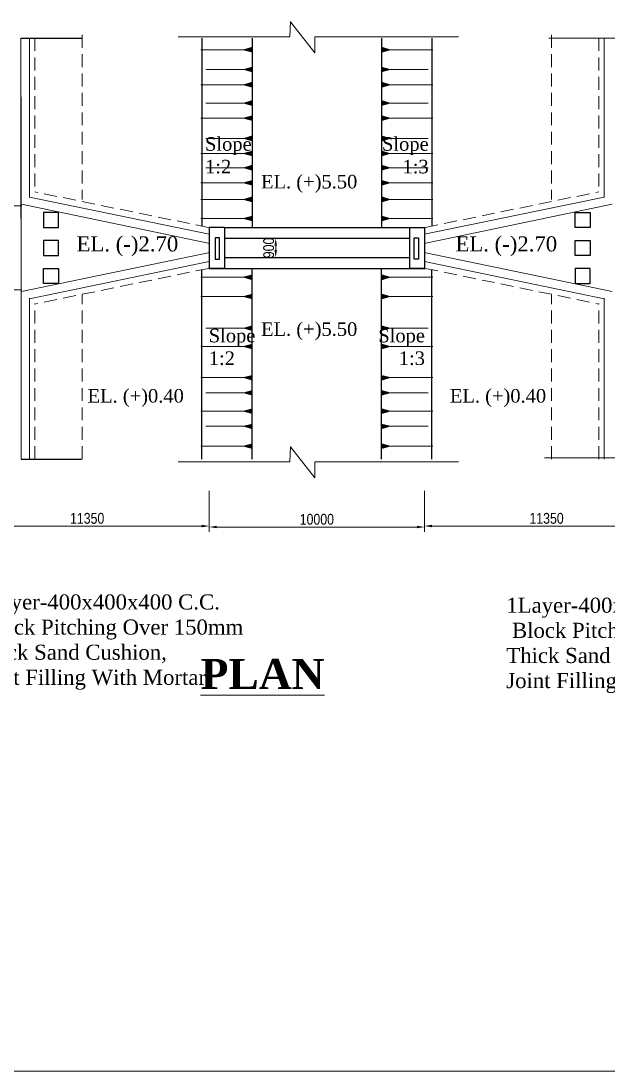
# Model space of a CAD drawing. Header units: inches. Extents: x -1277702 to 350617, y -622745 to 1282697.
# Drawn here: x -874128 to -846847, y 900296 to 949073 of the extents above; entities that cross this region are included whole.
import ezdxf

# ---------------------------------------------------------------- set-up
doc = ezdxf.new("R2010")
doc.units = ezdxf.units.IN
doc.header["$LTSCALE"] = 600
doc.header["$MEASUREMENT"] = 0
doc.linetypes.add('DASHED', pattern=[0.75, 0.5, -0.25])
for name, color, linetype, lineweight in [('DIM', 140, 'Continuous', 15), ('LIGHT', 7, 'Continuous', 0), ('LINE', 7, 'Continuous', 20)]:
    doc.layers.add(name, color=color, linetype=linetype, lineweight=lineweight)
doc.layers.add('TEXT', color=7, linetype='Continuous')
doc.styles.add('dimText', font='ARIALN.TTF')
doc.styles.add('TIMES', font='times.ttf')
doc.styles.add('Times350', font='times.ttf', dxfattribs={"height": 350})
doc.dimstyles.new('dim_230', dxfattribs={"dimtxt": 460, "dimasz": 460, "dimexe": 230, "dimexo": 100, "dimgap": 100, "dimtad": 1, "dimdec": 0, "dimzin": 0, "dimdsep": 46, "dimtxsty": 'dimText', "dimcen": 0.09, "dimclrd": 256, "dimclre": 256, "dimclrt": 7, "dimadec": 0, "dimazin": 0, "dimtfac": 1, "dimtdec": 0, "dimtofl": 0, "dimtmove": 0, "dimatfit": 3, "dimfxl": 1, "dimtolj": 1, "dimtzin": 0, "dimlwd": -1, "dimlwe": -1, "dimarcsym": 0})

# ---------------------------------------------------------------- blocks, each defined once
blk = doc.blocks.new('*D10')
at = {"layer": 'DEFPOINTS', "color": 0, "ltscale": 500}
for p in [(-862291, 938981), (-861833, 938981), (-861833, 938081)]:
    blk.add_point(p, dxfattribs=at)
at = {"layer": 'DIM', "color": 7, "ltscale": 500}
for p, q in [((-861933, 938981), (-862521, 938981)), ((-862291, 938431), (-862291, 938631)), ((-861933, 938081), (-862521, 938081))]:
    blk.add_line(p, q, dxfattribs=at)
for points in [[(-862349, 938631), (-862233, 938631), (-862291, 938981)], [(-862349, 938431), (-862233, 938431), (-862291, 938081)]]:
    blk.add_solid(points, dxfattribs=at)
at = {"layer": 'DIM', "color": 7, "ltscale": 500, "insert": (-862616, 938531), "char_height": 500, "attachment_point": 5, "rotation": 90, "style": 'dimText'}
blk.add_mtext('\\A1;900', dxfattribs=at)
blk = doc.blocks.new('*D9')
at = {"layer": 'DEFPOINTS', "color": 0, "ltscale": 500}
for p in [(-865378, 927159), (-855378, 927159), (-855378, 925566)]:
    blk.add_point(p, dxfattribs=at)
at = {"layer": 'DIM', "color": 7, "ltscale": 500}
for p, q in [((-865378, 927059), (-865378, 925336)), ((-855378, 927059), (-855378, 925336)), ((-865028, 925566), (-855728, 925566))]:
    blk.add_line(p, q, dxfattribs=at)
for points in [[(-865028, 925624), (-865028, 925508), (-865378, 925566)], [(-855728, 925624), (-855728, 925508), (-855378, 925566)]]:
    blk.add_solid(points, dxfattribs=at)
at = {"layer": 'DIM', "color": 7, "ltscale": 500, "insert": (-860378, 925921), "char_height": 500, "attachment_point": 5, "style": 'dimText'}
blk.add_mtext('\\A1;10000', dxfattribs=at)
blk = doc.blocks.new('*D6')
at = {"layer": 'DEFPOINTS', "color": 0, "ltscale": 500}
for p in [(-876727, 927352), (-865378, 927352), (-876727, 925611)]:
    blk.add_point(p, dxfattribs=at)
at = {"layer": 'DIM', "color": 7, "ltscale": 500}
for p, q in [((-876727, 927252), (-876727, 925381)), ((-865378, 927252), (-865378, 925381)), ((-865728, 925611), (-876377, 925611))]:
    blk.add_line(p, q, dxfattribs=at)
for points in [[(-876377, 925669), (-876377, 925553), (-876727, 925611)], [(-865728, 925669), (-865728, 925553), (-865378, 925611)]]:
    blk.add_solid(points, dxfattribs=at)
at = {"layer": 'DIM', "color": 7, "ltscale": 500, "insert": (-871053, 925966), "char_height": 500, "attachment_point": 5, "style": 'dimText'}
blk.add_mtext('\\A1;11350', dxfattribs=at)
blk = doc.blocks.new('*D13')
at = {"layer": 'DEFPOINTS', "color": 0, "ltscale": 500}
for p in [(-855378, 927352), (-844028, 927352), (-844028, 925611)]:
    blk.add_point(p, dxfattribs=at)
at = {"layer": 'DIM', "color": 7, "ltscale": 500}
for p, q in [((-855378, 927252), (-855378, 925381)), ((-844028, 927252), (-844028, 925381)), ((-855028, 925611), (-844378, 925611))]:
    blk.add_line(p, q, dxfattribs=at)
for points in [[(-855028, 925669), (-855028, 925553), (-855378, 925611)], [(-844378, 925669), (-844378, 925553), (-844028, 925611)]]:
    blk.add_solid(points, dxfattribs=at)
at = {"layer": 'DIM', "color": 7, "ltscale": 500, "insert": (-849703, 925966), "char_height": 500, "attachment_point": 5, "style": 'dimText'}
blk.add_mtext('\\A1;11350', dxfattribs=at)

msp = doc.modelspace()

# ---------------------------------------------------------------- linework, layer by layer
at = {"color": 7}
for p, q in [((-874128.24769, 948280.80085), (-871288.38169, 948280.80085)), ((-864677.82744, 939480.79617), (-865377.82744, 939480.79617)), ((-864677.82744, 939480.79617), (-856077.82744, 939480.79617)), ((-864677.82744, 939480.79617), (-864677.82744, 937580.79617)), ((-856077.82744, 939480.79617), (-856077.82744, 937580.79617)), ((-856077.82744, 939480.79617), (-855377.82744, 939480.79617)), ((-864677.82744, 938980.79617), (-856077.82744, 938980.79617)), ((-864677.82744, 938080.79617), (-856077.82744, 938080.79617)), ((-864677.82744, 937580.79617), (-865407.60298, 937580.79617)), ((-864677.82744, 937580.79617), (-856077.82744, 937580.79617)), ((-856077.82744, 937580.79617), (-855348.05191, 937580.79617)), ((-874124.15619, 928722.67703), (-871315.33289, 928722.67703))]:
    msp.add_line(p, q, dxfattribs=at)
at = {"color": 1}
for p, q in [((-865721.43846, 948280.80085), (-865721.43846, 939545.13448)), ((-863377.39976, 948280.80085), (-863377.39976, 939480.79617)), ((-863377.39976, 948280.80085), (-863377.39976, 939480.79617)), ((-857378.25513, 948280.80085), (-857378.25513, 939480.79617)), ((-857378.25513, 948280.80085), (-857378.25513, 939480.79617)), ((-855034.21643, 948280.80085), (-855034.21643, 939545.13448)), ((-865721.43846, 928722.67703), (-865721.43846, 937516.45786)), ((-863377.39976, 928722.67703), (-863377.39976, 937580.79617)), ((-857378.25513, 928722.67703), (-857378.25513, 937580.79617)), ((-855034.21643, 928722.67703), (-855034.21643, 937516.45786))]:
    msp.add_line(p, q, dxfattribs=at)
at = {"color": 0}
for p, q in [((-865377.82744, 939480.79617), (-865377.82744, 938185.878)), ((-855377.82744, 939480.79617), (-855377.82744, 938185.878)), ((-865377.82744, 938185.878), (-865377.82744, 937580.79617)), ((-855377.82744, 938185.878), (-855377.82744, 937580.79617)), ((-865377.82744, 937580.79617), (-864677.82744, 937580.79617)), ((-855377.82744, 937580.79617), (-856077.82744, 937580.79617))]:
    msp.add_line(p, q, dxfattribs=at)
at = {"color": 7}
for points in [[(-873077.82744, 939481.04164), (-872377.82744, 939481.04164), (-872377.82744, 940181.04164), (-873077.82744, 940181.04164)], [(-847677.82744, 939481.04164), (-848377.82744, 939481.04164), (-848377.82744, 940181.04164), (-847677.82744, 940181.04164)], [(-865103.72918, 938016.13331), (-864903.72918, 938016.13331), (-864903.72918, 939006.22225), (-865103.72918, 939006.22225)], [(-855651.9257, 938016.13331), (-855851.9257, 938016.13331), (-855851.9257, 939006.22225), (-855651.9257, 939006.22225)], [(-873077.82744, 938180.79617), (-872377.82744, 938180.79617), (-872377.82744, 938880.79617), (-873077.82744, 938880.79617)], [(-847677.82744, 938180.79617), (-848377.82744, 938180.79617), (-848377.82744, 938880.79617), (-847677.82744, 938880.79617)], [(-873077.82744, 937580.5507), (-872377.82744, 937580.5507), (-872377.82744, 936880.5507), (-873077.82744, 936880.5507)], [(-847677.82744, 937580.5507), (-848377.82744, 937580.5507), (-848377.82744, 936880.5507), (-847677.82744, 936880.5507)]]:
    msp.add_lwpolyline(points, close=True, dxfattribs=at)
at = {"layer": 'LIGHT', "lineweight": 0}
for p, q in [((-863389.75216, 947854.02365), (-863780.07157, 947738.85182)), ((-863389.75216, 947854.02365), (-863780.07157, 947738.85182)), ((-857365.90273, 947854.02365), (-856975.58332, 947738.85182)), ((-857365.90273, 947854.02365), (-856975.58332, 947738.85182)), ((-863780.07157, 947738.85182), (-865763.35265, 947738.85182)), ((-863780.07157, 947738.85182), (-863389.75216, 947631.90276)), ((-863780.07157, 947738.85182), (-863389.75216, 947631.90276)), ((-856975.58332, 947738.85182), (-857365.90273, 947631.90276)), ((-856975.58332, 947738.85182), (-857365.90273, 947631.90276)), ((-856975.58332, 947738.85182), (-854992.30224, 947738.85182)), ((-863386.54585, 946817.24306), (-865542.78349, 946817.24306)), ((-863386.54585, 946817.24306), (-865542.78349, 946817.24306)), ((-863386.54585, 946932.41489), (-863776.86525, 946817.24306)), ((-863386.54585, 946932.41489), (-863776.86525, 946817.24306)), ((-863776.86525, 946817.24306), (-863386.54585, 946710.294)), ((-863776.86525, 946817.24306), (-863386.54585, 946710.294)), ((-857369.10904, 946932.41489), (-856978.78964, 946817.24306)), ((-857369.10904, 946932.41489), (-856978.78964, 946817.24306)), ((-856978.78964, 946817.24306), (-857369.10904, 946710.294)), ((-857369.10904, 946817.24306), (-855212.8714, 946817.24306)), ((-856978.78964, 946817.24306), (-857369.10904, 946710.294)), ((-857369.10904, 946817.24306), (-855212.8714, 946817.24306)), ((-863780.07157, 946112.83915), (-865763.35265, 946112.83915)), ((-863389.75216, 946228.01098), (-863780.07157, 946112.83915)), ((-863389.75216, 946228.01098), (-863780.07157, 946112.83915)), ((-863780.07157, 946112.83915), (-863389.75216, 946005.89009)), ((-863780.07157, 946112.83915), (-863389.75216, 946005.89009)), ((-857365.90273, 946228.01098), (-856975.58332, 946112.83915)), ((-857365.90273, 946228.01098), (-856975.58332, 946112.83915)), ((-856975.58332, 946112.83915), (-857365.90273, 946005.89009)), ((-856975.58332, 946112.83915), (-857365.90273, 946005.89009)), ((-856975.58332, 946112.83915), (-854992.30224, 946112.83915)), ((-863386.54585, 945376.26731), (-863776.86525, 945261.09548)), ((-863386.54585, 945376.26731), (-863776.86525, 945261.09548)), ((-857369.10904, 945376.26731), (-856978.78964, 945261.09548)), ((-857369.10904, 945376.26731), (-856978.78964, 945261.09548)), ((-863386.54585, 945261.09548), (-865542.78349, 945261.09548)), ((-863386.54585, 945261.09548), (-865542.78349, 945261.09548)), ((-863776.86525, 945261.09548), (-863386.54585, 945154.14642)), ((-863776.86525, 945261.09548), (-863386.54585, 945154.14642)), ((-856978.78964, 945261.09548), (-857369.10904, 945154.14642)), ((-857369.10904, 945261.09548), (-855212.8714, 945261.09548)), ((-856978.78964, 945261.09548), (-857369.10904, 945154.14642)), ((-857369.10904, 945261.09548), (-855212.8714, 945261.09548)), ((-863780.07157, 944556.69157), (-865763.35265, 944556.69157)), ((-863389.75216, 944671.8634), (-863780.07157, 944556.69157)), ((-863389.75216, 944671.8634), (-863780.07157, 944556.69157)), ((-863780.07157, 944556.69157), (-863389.75216, 944449.74251)), ((-863780.07157, 944556.69157), (-863389.75216, 944449.74251)), ((-857365.90273, 944671.8634), (-856975.58332, 944556.69157)), ((-857365.90273, 944671.8634), (-856975.58332, 944556.69157)), ((-856975.58332, 944556.69157), (-857365.90273, 944449.74251)), ((-856975.58332, 944556.69157), (-857365.90273, 944449.74251)), ((-856975.58332, 944556.69157), (-854992.30224, 944556.69157)), ((-863386.54585, 943618.86567), (-865542.78349, 943618.86567)), ((-863386.54585, 943618.86567), (-865542.78349, 943618.86567)), ((-863386.54585, 943734.0375), (-863776.86525, 943618.86567)), ((-863386.54585, 943734.0375), (-863776.86525, 943618.86567)), ((-863776.86525, 943618.86567), (-863386.54585, 943511.91661)), ((-863776.86525, 943618.86567), (-863386.54585, 943511.91661)), ((-857369.10904, 943734.0375), (-856978.78964, 943618.86567)), ((-857369.10904, 943734.0375), (-856978.78964, 943618.86567)), ((-856978.78964, 943618.86567), (-857369.10904, 943511.91661)), ((-857369.10904, 943618.86567), (-855212.8714, 943618.86567)), ((-856978.78964, 943618.86567), (-857369.10904, 943511.91661)), ((-857369.10904, 943618.86567), (-855212.8714, 943618.86567)), ((-863780.07157, 942914.46175), (-865763.35265, 942914.46175)), ((-863389.75216, 943029.63358), (-863780.07157, 942914.46175)), ((-863389.75216, 943029.63358), (-863780.07157, 942914.46175)), ((-863780.07157, 942914.46175), (-863389.75216, 942807.51269)), ((-863780.07157, 942914.46175), (-863389.75216, 942807.51269)), ((-857365.90273, 943029.63358), (-856975.58332, 942914.46175)), ((-857365.90273, 943029.63358), (-856975.58332, 942914.46175)), ((-856975.58332, 942914.46175), (-857365.90273, 942807.51269)), ((-856975.58332, 942914.46175), (-857365.90273, 942807.51269)), ((-856975.58332, 942914.46175), (-854992.30224, 942914.46175)), ((-863386.54585, 942254.98364), (-865542.78349, 942254.98364)), ((-863386.54585, 942254.98364), (-865542.78349, 942254.98364)), ((-863386.54585, 942370.15547), (-863776.86525, 942254.98364)), ((-863386.54585, 942370.15547), (-863776.86525, 942254.98364)), ((-863776.86525, 942254.98364), (-863386.54585, 942148.03458)), ((-863776.86525, 942254.98364), (-863386.54585, 942148.03458)), ((-857369.10904, 942370.15547), (-856978.78964, 942254.98364)), ((-857369.10904, 942370.15547), (-856978.78964, 942254.98364)), ((-856978.78964, 942254.98364), (-857369.10904, 942148.03458)), ((-857369.10904, 942254.98364), (-855212.8714, 942254.98364)), ((-856978.78964, 942254.98364), (-857369.10904, 942148.03458)), ((-857369.10904, 942254.98364), (-855212.8714, 942254.98364)), ((-863780.07157, 941550.57973), (-865763.35265, 941550.57973)), ((-863389.75216, 941665.75156), (-863780.07157, 941550.57973)), ((-863389.75216, 941665.75156), (-863780.07157, 941550.57973)), ((-863780.07157, 941550.57973), (-863389.75216, 941443.63067)), ((-863780.07157, 941550.57973), (-863389.75216, 941443.63067)), ((-857365.90273, 941665.75156), (-856975.58332, 941550.57973)), ((-857365.90273, 941665.75156), (-856975.58332, 941550.57973)), ((-856975.58332, 941550.57973), (-857365.90273, 941443.63067)), ((-856975.58332, 941550.57973), (-857365.90273, 941443.63067)), ((-856975.58332, 941550.57973), (-854992.30224, 941550.57973)), ((-863780.07157, 940781.96506), (-865763.35265, 940781.96506)), ((-863389.75216, 940897.13689), (-863780.07157, 940781.96506)), ((-863389.75216, 940897.13689), (-863780.07157, 940781.96506)), ((-863780.07157, 940781.96506), (-863389.75216, 940675.016)), ((-863780.07157, 940781.96506), (-863389.75216, 940675.016)), ((-857365.90273, 940897.13689), (-856975.58332, 940781.96506)), ((-857365.90273, 940897.13689), (-856975.58332, 940781.96506)), ((-856975.58332, 940781.96506), (-857365.90273, 940675.016)), ((-856975.58332, 940781.96506), (-857365.90273, 940675.016)), ((-856975.58332, 940781.96506), (-854992.30224, 940781.96506)), ((-863389.75216, 940008.20912), (-863780.07157, 939893.03729)), ((-863389.75216, 940008.20912), (-863780.07157, 939893.03729)), ((-857365.90273, 940008.20912), (-856975.58332, 939893.03729)), ((-857365.90273, 940008.20912), (-856975.58332, 939893.03729)), ((-863780.07157, 939893.03729), (-865763.35265, 939893.03729)), ((-863780.07157, 939893.03729), (-863389.75216, 939786.08823)), ((-863780.07157, 939893.03729), (-863389.75216, 939786.08823)), ((-856975.58332, 939893.03729), (-857365.90273, 939786.08823)), ((-856975.58332, 939893.03729), (-857365.90273, 939786.08823)), ((-856975.58332, 939893.03729), (-854992.30224, 939893.03729)), ((-863780.07157, 937168.55504), (-865763.35265, 937168.55504)), ((-863780.07157, 937168.55504), (-863389.75216, 937275.5041)), ((-863780.07157, 937168.55504), (-863389.75216, 937275.5041)), ((-863389.75216, 937053.38321), (-863780.07157, 937168.55504)), ((-863389.75216, 937053.38321), (-863780.07157, 937168.55504)), ((-856975.58332, 937168.55504), (-857365.90273, 937275.5041)), ((-856975.58332, 937168.55504), (-857365.90273, 937275.5041)), ((-857365.90273, 937053.38321), (-856975.58332, 937168.55504)), ((-857365.90273, 937053.38321), (-856975.58332, 937168.55504)), ((-856975.58332, 937168.55504), (-854992.30224, 937168.55504)), ((-863780.07157, 936279.62728), (-865763.35265, 936279.62728)), ((-863780.07157, 936279.62728), (-863389.75216, 936386.57634)), ((-863780.07157, 936279.62728), (-863389.75216, 936386.57634)), ((-863389.75216, 936164.45545), (-863780.07157, 936279.62728)), ((-863389.75216, 936164.45545), (-863780.07157, 936279.62728)), ((-856975.58332, 936279.62728), (-857365.90273, 936386.57634)), ((-856975.58332, 936279.62728), (-857365.90273, 936386.57634)), ((-857365.90273, 936164.45545), (-856975.58332, 936279.62728)), ((-857365.90273, 936164.45545), (-856975.58332, 936279.62728)), ((-856975.58332, 936279.62728), (-854992.30224, 936279.62728)), ((-863386.54585, 934806.45055), (-865542.78349, 934806.45055)), ((-863386.54585, 934806.45055), (-865542.78349, 934806.45055)), ((-863776.86525, 934806.45055), (-863386.54585, 934913.39961)), ((-863776.86525, 934806.45055), (-863386.54585, 934913.39961)), ((-863386.54585, 934691.27872), (-863776.86525, 934806.45055)), ((-863386.54585, 934691.27872), (-863776.86525, 934806.45055)), ((-856978.78964, 934806.45055), (-857369.10904, 934913.39961)), ((-856978.78964, 934806.45055), (-857369.10904, 934913.39961)), ((-857369.10904, 934691.27872), (-856978.78964, 934806.45055)), ((-857369.10904, 934806.45055), (-855212.8714, 934806.45055)), ((-857369.10904, 934691.27872), (-856978.78964, 934806.45055)), ((-857369.10904, 934806.45055), (-855212.8714, 934806.45055)), ((-863780.07157, 933954.70688), (-865763.35265, 933954.70688)), ((-863780.07157, 933954.70688), (-863389.75216, 934061.65594)), ((-863780.07157, 933954.70688), (-863389.75216, 934061.65594)), ((-863389.75216, 933839.53505), (-863780.07157, 933954.70688)), ((-863389.75216, 933839.53505), (-863780.07157, 933954.70688)), ((-856975.58332, 933954.70688), (-857365.90273, 934061.65594)), ((-856975.58332, 933954.70688), (-857365.90273, 934061.65594)), ((-857365.90273, 933839.53505), (-856975.58332, 933954.70688)), ((-857365.90273, 933839.53505), (-856975.58332, 933954.70688)), ((-856975.58332, 933954.70688), (-854992.30224, 933954.70688)), ((-863780.07157, 932504.90077), (-865763.35265, 932504.90077)), ((-863780.07157, 932504.90077), (-863389.75216, 932611.84983)), ((-863780.07157, 932504.90077), (-863389.75216, 932611.84983)), ((-863389.75216, 932389.72894), (-863780.07157, 932504.90077)), ((-863389.75216, 932389.72894), (-863780.07157, 932504.90077)), ((-856975.58332, 932504.90077), (-857365.90273, 932611.84983)), ((-856975.58332, 932504.90077), (-857365.90273, 932611.84983)), ((-857365.90273, 932389.72894), (-856975.58332, 932504.90077)), ((-857365.90273, 932389.72894), (-856975.58332, 932504.90077)), ((-856975.58332, 932504.90077), (-854992.30224, 932504.90077)), ((-863386.54585, 931800.49686), (-865542.78349, 931800.49686)), ((-863386.54585, 931800.49686), (-865542.78349, 931800.49686)), ((-863776.86525, 931800.49686), (-863386.54585, 931907.44592)), ((-863776.86525, 931800.49686), (-863386.54585, 931907.44592)), ((-863386.54585, 931685.32503), (-863776.86525, 931800.49686)), ((-863386.54585, 931685.32503), (-863776.86525, 931800.49686)), ((-856978.78964, 931800.49686), (-857369.10904, 931907.44592)), ((-856978.78964, 931800.49686), (-857369.10904, 931907.44592)), ((-857369.10904, 931685.32503), (-856978.78964, 931800.49686)), ((-857369.10904, 931800.49686), (-855212.8714, 931800.49686)), ((-857369.10904, 931685.32503), (-856978.78964, 931800.49686)), ((-857369.10904, 931800.49686), (-855212.8714, 931800.49686)), ((-863780.07157, 930948.75319), (-865763.35265, 930948.75319)), ((-863780.07157, 930948.75319), (-863389.75216, 931055.70225)), ((-863780.07157, 930948.75319), (-863389.75216, 931055.70225)), ((-863389.75216, 930833.58136), (-863780.07157, 930948.75319)), ((-863389.75216, 930833.58136), (-863780.07157, 930948.75319)), ((-856975.58332, 930948.75319), (-857365.90273, 931055.70225)), ((-856975.58332, 930948.75319), (-857365.90273, 931055.70225)), ((-857365.90273, 930833.58136), (-856975.58332, 930948.75319)), ((-857365.90273, 930833.58136), (-856975.58332, 930948.75319)), ((-856975.58332, 930948.75319), (-854992.30224, 930948.75319)), ((-863386.54585, 930244.34928), (-865542.78349, 930244.34928)), ((-863386.54585, 930244.34928), (-865542.78349, 930244.34928)), ((-863776.86525, 930244.34928), (-863386.54585, 930351.29834)), ((-863776.86525, 930244.34928), (-863386.54585, 930351.29834)), ((-863386.54585, 930129.17745), (-863776.86525, 930244.34928)), ((-863386.54585, 930129.17745), (-863776.86525, 930244.34928)), ((-856978.78964, 930244.34928), (-857369.10904, 930351.29834)), ((-856978.78964, 930244.34928), (-857369.10904, 930351.29834)), ((-857369.10904, 930129.17745), (-856978.78964, 930244.34928)), ((-857369.10904, 930244.34928), (-855212.8714, 930244.34928)), ((-857369.10904, 930129.17745), (-856978.78964, 930244.34928)), ((-857369.10904, 930244.34928), (-855212.8714, 930244.34928)), ((-863780.07157, 929322.74052), (-865763.35265, 929322.74052)), ((-863780.07157, 929322.74052), (-863389.75216, 929429.68958)), ((-863780.07157, 929322.74052), (-863389.75216, 929429.68958)), ((-863389.75216, 929207.56869), (-863780.07157, 929322.74052)), ((-863389.75216, 929207.56869), (-863780.07157, 929322.74052)), ((-856975.58332, 929322.74052), (-857365.90273, 929429.68958)), ((-856975.58332, 929322.74052), (-857365.90273, 929429.68958)), ((-857365.90273, 929207.56869), (-856975.58332, 929322.74052)), ((-857365.90273, 929207.56869), (-856975.58332, 929322.74052)), ((-856975.58332, 929322.74052), (-854992.30224, 929322.74052))]:
    msp.add_line(p, q, dxfattribs=at)
at = {"layer": 'LIGHT', "lineweight": 0, "ltscale": 2}
for points in [[(-863389.75216, 947854.02365), (-863780.07157, 947738.85182), (-863389.75216, 947631.90276)], [(-863389.75216, 947854.02365), (-863780.07157, 947738.85182), (-863389.75216, 947631.90276)], [(-857365.90273, 947854.02365), (-856975.58332, 947738.85182), (-857365.90273, 947631.90276)], [(-857365.90273, 947854.02365), (-856975.58332, 947738.85182), (-857365.90273, 947631.90276)], [(-863386.54585, 946932.41489), (-863776.86525, 946817.24306), (-863386.54585, 946710.294)], [(-863386.54585, 946932.41489), (-863776.86525, 946817.24306), (-863386.54585, 946710.294)], [(-857369.10904, 946932.41489), (-856978.78964, 946817.24306), (-857369.10904, 946710.294)], [(-857369.10904, 946932.41489), (-856978.78964, 946817.24306), (-857369.10904, 946710.294)], [(-863389.75216, 946228.01098), (-863780.07157, 946112.83915), (-863389.75216, 946005.89009)], [(-863389.75216, 946228.01098), (-863780.07157, 946112.83915), (-863389.75216, 946005.89009)], [(-857365.90273, 946228.01098), (-856975.58332, 946112.83915), (-857365.90273, 946005.89009)], [(-857365.90273, 946228.01098), (-856975.58332, 946112.83915), (-857365.90273, 946005.89009)], [(-863386.54585, 945376.26731), (-863776.86525, 945261.09548), (-863386.54585, 945154.14642)], [(-863386.54585, 945376.26731), (-863776.86525, 945261.09548), (-863386.54585, 945154.14642)], [(-857369.10904, 945376.26731), (-856978.78964, 945261.09548), (-857369.10904, 945154.14642)], [(-857369.10904, 945376.26731), (-856978.78964, 945261.09548), (-857369.10904, 945154.14642)], [(-863389.75216, 944671.8634), (-863780.07157, 944556.69157), (-863389.75216, 944449.74251)], [(-863389.75216, 944671.8634), (-863780.07157, 944556.69157), (-863389.75216, 944449.74251)], [(-857365.90273, 944671.8634), (-856975.58332, 944556.69157), (-857365.90273, 944449.74251)], [(-857365.90273, 944671.8634), (-856975.58332, 944556.69157), (-857365.90273, 944449.74251)], [(-863386.54585, 943734.0375), (-863776.86525, 943618.86567), (-863386.54585, 943511.91661)], [(-863386.54585, 943734.0375), (-863776.86525, 943618.86567), (-863386.54585, 943511.91661)], [(-857369.10904, 943734.0375), (-856978.78964, 943618.86567), (-857369.10904, 943511.91661)], [(-857369.10904, 943734.0375), (-856978.78964, 943618.86567), (-857369.10904, 943511.91661)], [(-863389.75216, 943029.63358), (-863780.07157, 942914.46175), (-863389.75216, 942807.51269)], [(-863389.75216, 943029.63358), (-863780.07157, 942914.46175), (-863389.75216, 942807.51269)], [(-857365.90273, 943029.63358), (-856975.58332, 942914.46175), (-857365.90273, 942807.51269)], [(-857365.90273, 943029.63358), (-856975.58332, 942914.46175), (-857365.90273, 942807.51269)], [(-863386.54585, 942370.15547), (-863776.86525, 942254.98364), (-863386.54585, 942148.03458)], [(-863386.54585, 942370.15547), (-863776.86525, 942254.98364), (-863386.54585, 942148.03458)], [(-857369.10904, 942370.15547), (-856978.78964, 942254.98364), (-857369.10904, 942148.03458)], [(-857369.10904, 942370.15547), (-856978.78964, 942254.98364), (-857369.10904, 942148.03458)], [(-863389.75216, 941665.75156), (-863780.07157, 941550.57973), (-863389.75216, 941443.63067)], [(-863389.75216, 941665.75156), (-863780.07157, 941550.57973), (-863389.75216, 941443.63067)], [(-857365.90273, 941665.75156), (-856975.58332, 941550.57973), (-857365.90273, 941443.63067)], [(-857365.90273, 941665.75156), (-856975.58332, 941550.57973), (-857365.90273, 941443.63067)], [(-863389.75216, 940897.13689), (-863780.07157, 940781.96506), (-863389.75216, 940675.016)], [(-863389.75216, 940897.13689), (-863780.07157, 940781.96506), (-863389.75216, 940675.016)], [(-857365.90273, 940897.13689), (-856975.58332, 940781.96506), (-857365.90273, 940675.016)], [(-857365.90273, 940897.13689), (-856975.58332, 940781.96506), (-857365.90273, 940675.016)], [(-863389.75216, 940008.20912), (-863780.07157, 939893.03729), (-863389.75216, 939786.08823)], [(-863389.75216, 940008.20912), (-863780.07157, 939893.03729), (-863389.75216, 939786.08823)], [(-857365.90273, 940008.20912), (-856975.58332, 939893.03729), (-857365.90273, 939786.08823)], [(-857365.90273, 940008.20912), (-856975.58332, 939893.03729), (-857365.90273, 939786.08823)], [(-863389.75216, 937053.38321), (-863780.07157, 937168.55504), (-863389.75216, 937275.5041)], [(-863389.75216, 937053.38321), (-863780.07157, 937168.55504), (-863389.75216, 937275.5041)], [(-857365.90273, 937053.38321), (-856975.58332, 937168.55504), (-857365.90273, 937275.5041)], [(-857365.90273, 937053.38321), (-856975.58332, 937168.55504), (-857365.90273, 937275.5041)], [(-863389.75216, 936164.45545), (-863780.07157, 936279.62728), (-863389.75216, 936386.57634)], [(-863389.75216, 936164.45545), (-863780.07157, 936279.62728), (-863389.75216, 936386.57634)], [(-857365.90273, 936164.45545), (-856975.58332, 936279.62728), (-857365.90273, 936386.57634)], [(-857365.90273, 936164.45545), (-856975.58332, 936279.62728), (-857365.90273, 936386.57634)], [(-863386.54585, 934691.27872), (-863776.86525, 934806.45055), (-863386.54585, 934913.39961)], [(-863386.54585, 934691.27872), (-863776.86525, 934806.45055), (-863386.54585, 934913.39961)], [(-857369.10904, 934691.27872), (-856978.78964, 934806.45055), (-857369.10904, 934913.39961)], [(-857369.10904, 934691.27872), (-856978.78964, 934806.45055), (-857369.10904, 934913.39961)], [(-863389.75216, 933839.53505), (-863780.07157, 933954.70688), (-863389.75216, 934061.65594)], [(-863389.75216, 933839.53505), (-863780.07157, 933954.70688), (-863389.75216, 934061.65594)], [(-857365.90273, 933839.53505), (-856975.58332, 933954.70688), (-857365.90273, 934061.65594)], [(-857365.90273, 933839.53505), (-856975.58332, 933954.70688), (-857365.90273, 934061.65594)], [(-863389.75216, 932389.72894), (-863780.07157, 932504.90077), (-863389.75216, 932611.84983)], [(-863389.75216, 932389.72894), (-863780.07157, 932504.90077), (-863389.75216, 932611.84983)], [(-857365.90273, 932389.72894), (-856975.58332, 932504.90077), (-857365.90273, 932611.84983)], [(-857365.90273, 932389.72894), (-856975.58332, 932504.90077), (-857365.90273, 932611.84983)], [(-863386.54585, 931685.32503), (-863776.86525, 931800.49686), (-863386.54585, 931907.44592)], [(-863386.54585, 931685.32503), (-863776.86525, 931800.49686), (-863386.54585, 931907.44592)], [(-857369.10904, 931685.32503), (-856978.78964, 931800.49686), (-857369.10904, 931907.44592)], [(-857369.10904, 931685.32503), (-856978.78964, 931800.49686), (-857369.10904, 931907.44592)], [(-863389.75216, 930833.58136), (-863780.07157, 930948.75319), (-863389.75216, 931055.70225)], [(-863389.75216, 930833.58136), (-863780.07157, 930948.75319), (-863389.75216, 931055.70225)], [(-857365.90273, 930833.58136), (-856975.58332, 930948.75319), (-857365.90273, 931055.70225)], [(-857365.90273, 930833.58136), (-856975.58332, 930948.75319), (-857365.90273, 931055.70225)], [(-863386.54585, 930129.17745), (-863776.86525, 930244.34928), (-863386.54585, 930351.29834)], [(-863386.54585, 930129.17745), (-863776.86525, 930244.34928), (-863386.54585, 930351.29834)], [(-857369.10904, 930129.17745), (-856978.78964, 930244.34928), (-857369.10904, 930351.29834)], [(-857369.10904, 930129.17745), (-856978.78964, 930244.34928), (-857369.10904, 930351.29834)], [(-863389.75216, 929207.56869), (-863780.07157, 929322.74052), (-863389.75216, 929429.68958)], [(-863389.75216, 929207.56869), (-863780.07157, 929322.74052), (-863389.75216, 929429.68958)], [(-857365.90273, 929207.56869), (-856975.58332, 929322.74052), (-857365.90273, 929429.68958)], [(-857365.90273, 929207.56869), (-856975.58332, 929322.74052), (-857365.90273, 929429.68958)]]:
    msp.add_solid(points, dxfattribs=at)
at = {"layer": 'LINE', "lineweight": 18, "ltscale": 2}
for p, q in [((-861637.21905, 948344.16299), (-861595.24502, 949051.89004)), ((-861595.24502, 949031.70798), (-860467.34587, 947592.22109)), ((-860467.34587, 947592.22109), (-860469.84623, 948344.17555)), ((-861637.21905, 928600.68939), (-861595.24502, 929308.41644)), ((-861595.24502, 929288.23438), (-860467.34587, 927848.74749)), ((-860467.34587, 927848.74749), (-860469.84623, 928600.70195))]:
    msp.add_line(p, q, dxfattribs=at)
at = {"layer": 'LINE', "ltscale": 2}
for p, q in [((-874126.69797, 931507.7388), (-874127.70473, 948280.80085)), ((-873727.46494, 945475.35011), (-873727.46494, 948280.80085)), ((-866826.08463, 948344.13202), (-861637.21905, 948344.16299)), ((-860469.84623, 948344.17555), (-853791.67922, 948344.2255)), ((-836299.92235, 948280.79876), (-849596.90759, 948280.80085)), ((-847028.18994, 945475.35011), (-847028.18994, 948280.80085)), ((-873727.46494, 940869.61293), (-873727.46494, 948024.1849)), ((-847028.18994, 940869.61293), (-847028.18994, 948024.1849)), ((-874126.69797, 945553.85354), (-874127.49721, 931943.50404)), ((-874127.46494, 944809.11873), (-874127.49747, 944809.12852)), ((-875646.67377, 940480.79617), (-874089.26787, 940480.79617)), ((-865357.4949, 938743.63075), (-874106.53587, 940560.48515)), ((-865377.82744, 939162.74488), (-873727.46494, 940890.30315)), ((-855398.15999, 938743.63075), (-846649.11902, 940560.48515)), ((-855377.82744, 939162.74488), (-847028.18994, 940890.30315)), ((-865357.4949, 938317.96159), (-874106.53587, 936501.10719)), ((-855398.15999, 938317.96159), (-846649.11902, 936501.10719)), ((-865377.82744, 937898.84746), (-873727.46494, 936171.28919)), ((-855377.82744, 937898.84746), (-847028.18994, 936171.28919)), ((-875646.67377, 936580.79617), (-874089.26787, 936580.79617)), ((-873727.46494, 936191.97941), (-873727.46494, 929037.40744)), ((-847028.18994, 936191.97941), (-847028.18994, 929037.40744)), ((-874127.46494, 932252.47361), (-874127.49747, 932252.46382)), ((-874127.46494, 931640.01862), (-874124.15619, 928722.67703)), ((-874127.46494, 931640.01862), (-874124.15619, 928722.67703)), ((-873727.46494, 931586.24223), (-873727.46494, 928722.67703)), ((-847028.18994, 931586.24223), (-847028.18994, 928722.67703)), ((-836299.92235, 928780.79357), (-849805.43035, 928780.78979)), ((-866826.08463, 928600.65843), (-861637.21905, 928600.68939)), ((-860469.84623, 928600.70195), (-853791.67922, 928600.7519))]:
    msp.add_line(p, q, dxfattribs=at)
at = {"layer": 'LINE', "linetype": 'DASHED', "ltscale": 2}
for p, q in [((-873488.38169, 948280.80085), (-873488.38169, 941116.90764)), ((-871288.38169, 948429.56422), (-871288.38169, 940777.04291)), ((-849467.2732, 948429.56422), (-849467.2732, 940777.04291)), ((-847267.2732, 948280.80085), (-847267.2732, 941116.90764)), ((-874127.46494, 945118.0776), (-874127.51204, 945118.09322)), ((-865407.60298, 939480.79617), (-873488.38169, 941137.40829)), ((-855348.05191, 939480.79617), (-847267.2732, 941137.40829)), ((-865407.60298, 937580.79617), (-873488.38169, 935924.18405)), ((-855348.05191, 937580.79617), (-847267.2732, 935924.18405)), ((-871288.38169, 928722.67703), (-871288.38169, 936375.19834)), ((-849467.2732, 928722.67703), (-849467.2732, 936375.19834)), ((-873488.38169, 928722.67703), (-873488.38169, 935944.6847)), ((-847267.2732, 928722.67703), (-847267.2732, 935944.6847)), ((-874127.46494, 931943.51474), (-874127.51204, 931943.49911))]:
    msp.add_line(p, q, dxfattribs=at)
at = {"layer": 'LINE', "color": 0, "ltscale": 2}
for p, q in [((-865377.82744, 937580.79617), (-864827.82744, 937580.67774)), ((-855377.82744, 937580.79617), (-855927.82744, 937580.67774))]:
    msp.add_line(p, q, dxfattribs=at)
at = {"layer": 'LINE'}
msp.add_lwpolyline([(-816551.83163, 900295.61644), (-905141.23327, 900295.61644), (-905141.23327, 962940.97902), (-816551.83163, 962940.97902)], close=True, dxfattribs=at)

# ---------------------------------------------------------------- texts
at = {"layer": 'TEXT', "lineweight": 20}
for s, insert, char_height, width, attachment_point, style in [('Slope 1:2', (-865573.9117, 941981.7567), 630, 620.1929911, 7, 'TIMES'), ('Slope 1:3', (-855181.74319, 941981.7567), 630, 620.1929911, 9, 'TIMES'), ('{\\fTimes New Roman|b0|i0|c238|p18;EL. (+)}5{\\fTimes New Roman|b0|i0|c238|p18;.}5{\\fTimes New Roman|b0|i0|c238|p18;0}', (-862971.07014, 941088.53307), 630, 5777.7431544, 7, 'TIMES'), ('EL. (-)2.70', (-871545.67522, 939068.35175), 700, 5630.8257271, 1, 'TIMES'), ('EL. (-)2.70', (-849209.97967, 939068.35175), 700, 5630.8257271, 3, 'TIMES'), ('{\\fTimes New Roman|b0|i0|c238|p18;EL. (+)}5{\\fTimes New Roman|b0|i0|c238|p18;.}5{\\fTimes New Roman|b0|i0|c238|p18;0}', (-862971.07014, 934240.63173), 630, 5777.7431544, 7, 'TIMES'), ('Slope 1:2', (-865401.77628, 933081.19629), 630, 620.1929911, 7, 'TIMES'), ('Slope 1:3', (-855353.87861, 933081.19629), 630, 620.1929911, 9, 'TIMES'), ('{\\fTimes New Roman|b0|i0|c238|p18;EL. (+)}0{\\fTimes New Roman|b0|i0|c238|p18;.}4{\\fTimes New Roman|b0|i0|c238|p18;0}', (-871033.72144, 931140.63173), 630, 5067.7431544, 7, 'TIMES'), ('{\\fTimes New Roman|b0|i0|c238|p18;EL. (+)}0{\\fTimes New Roman|b0|i0|c238|p18;.}4{\\fTimes New Roman|b0|i0|c238|p18;0}', (-849721.93345, 931140.63173), 630, 5067.7431544, 9, 'TIMES'), ('{\\fTimes New Roman|b0|i0|c238|p18;1Layer-400x400x\\fTimes New Roman|b0|i0|c0|p18;4\\fTimes New Roman|b0|i0|c238|p18;00 C.C.\\fTimes New Roman|b0|i0|c0|p18;\\P\\fTimes New Roman|b0|i0|c238|p18; Block \\fTimes New Roman|b0|i0|c0|p18;Pitching Over 150mm \\PThick Sand Cushion,                   \\PJoint Filling With Mortar}', (-876249.00772, 922434.7044), 700, 21244.8767941, 1, 'Times350'), ('{\\fTimes New Roman|b0|i0|c238|p18;1Layer-400x400x\\fTimes New Roman CE|b0|i0|c238|p18;2\\fTimes New Roman|b0|i0|c238|p18;00 C.C.\\fTimes New Roman|b0|i0|c0|p18;\\P\\fTimes New Roman|b0|i0|c238|p18; Block \\fTimes New Roman|b0|i0|c0|p18;Pitching Over 150mm \\PThick Sand Cushion,                   \\PJoint Filling With Mortar}', (-851573.14049, 922283.23325), 700, 21244.8767941, 1, 'Times350'), ('{\\fTimes New Roman CE|b1|i0|c0|p18;\\LPLAN}', (-865779.53786, 919439.16668), 1400, 33726.2552484, 1, 'TIMES')]:
    msp.add_mtext(s, dxfattribs=dict(at, insert=insert, char_height=char_height, width=width, attachment_point=attachment_point, style=style))

# ---------------------------------------------------------------- dimensions: what is measured, and where the dimension line sits
at = {"layer": 'DIM', "color": 7, "ltscale": 500}
dim = msp.add_linear_dim(base=(-862291.14854, 938980.79617), p1=(-861833.37688, 938080.79617), p2=(-861833.37688, 938980.79617), angle=90, dimstyle='dim_230', override={"dimtxt": 500, "dimasz": 350, "dimsah": 1, "dimclrd": 7, "dimclre": 7, "dimtmove": 2}, dxfattribs=at)
dim.commit()
dim.dimension.update_dxf_attribs({"geometry": '*D10', "text_midpoint": (-862615.51655, 938530.79617), "dimtype": 160})
for base, p1, p2, picture, middle in [((-876727.46494, 925611.05875), (-865377.82744, 927351.68564), (-876727.46494, 927351.68564), '*D6', (-871052.64619, 925966.34524)), ((-855377.82744, 925565.94076), (-865377.82744, 927158.50933), (-855377.82744, 927158.50933), '*D9', (-860377.82744, 925921.22726))]:
    dim = msp.add_linear_dim(base=base, p1=p1, p2=p2, dimstyle='dim_230', override={"dimtxt": 500, "dimasz": 350, "dimsah": 1, "dimclrd": 7, "dimclre": 7, "dimtmove": 2}, dxfattribs=at)
    dim.commit()
    dim.dimension.update_dxf_attribs({"geometry": picture, "text_midpoint": middle})
dim = msp.add_linear_dim(base=(-844028.18994, 925611.05875), p1=(-855377.82744, 927351.68564), p2=(-844028.18994, 927351.68564), angle=180, dimstyle='dim_230', override={"dimtxt": 500, "dimasz": 350, "dimsah": 1, "dimclrd": 7, "dimclre": 7, "dimtmove": 2}, dxfattribs=at)
dim.commit()
dim.dimension.update_dxf_attribs({"geometry": '*D13', "text_midpoint": (-849703.00869, 925966.34524)})

doc.saveas('drawing.dxf')
